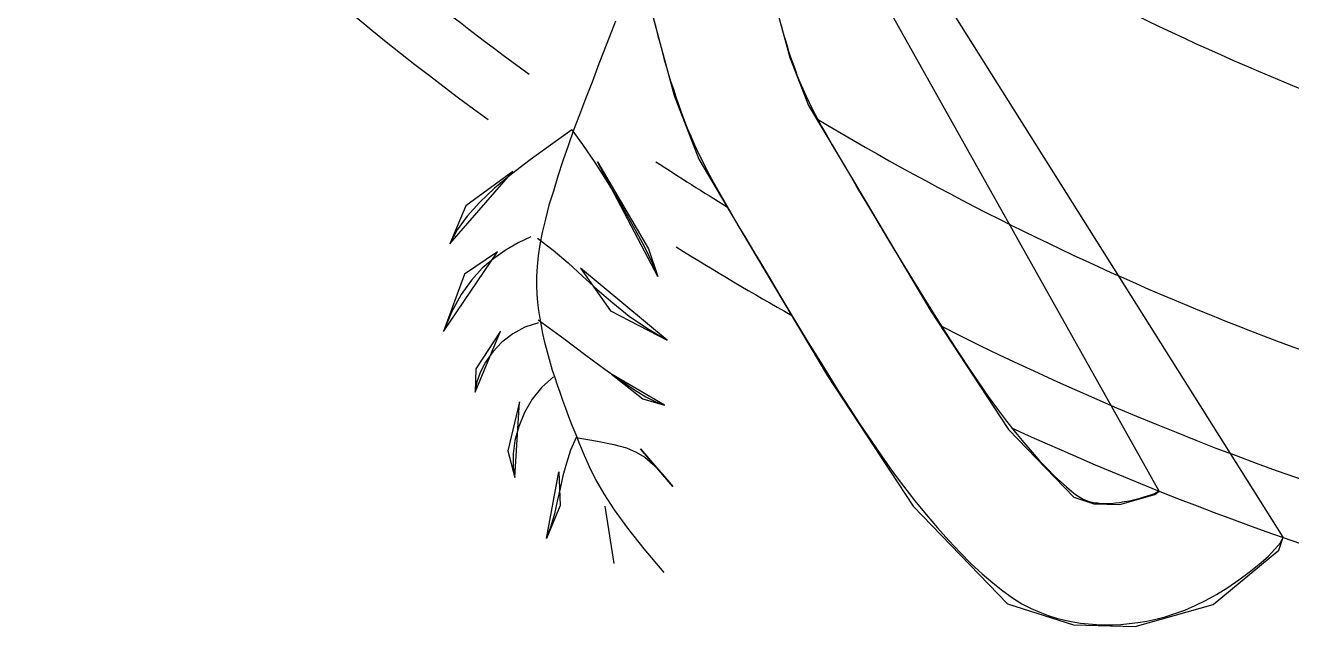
# Model space of a CAD drawing. Header units: metres. Extents: x -2293 to -1333, y 0 to 2180.
# Drawn here: x -1893.82 to -1848.01, y 1569.54 to 1591.27 of the extents above; entities that cross this region are included whole.
import ezdxf

# ---------------------------------------------------------------- set-up
doc = ezdxf.new("R2010")
doc.units = ezdxf.units.M
doc.layers.add('3', color=3, linetype='Continuous')

msp = doc.modelspace()

# ---------------------------------------------------------------- linework, layer by layer
at = {"layer": '3'}
for points in [[(-1866.48, 1591.28), (-1866.42, 1591.03), (-1866.35, 1590.8), (-1866.28, 1590.57), (-1866.21, 1590.34), (-1866.14, 1590.12), (-1866.06, 1589.9), (-1865.98, 1589.68), (-1865.9, 1589.45), (-1865.8, 1589.22), (-1865.7, 1588.98), (-1865.59, 1588.73), (-1865.47, 1588.48), (-1865.33, 1588.2), (-1865.18, 1587.92), (-1865.02, 1587.61), (-1864.83, 1587.29), (-1864.64, 1586.95), (-1864.42, 1586.58), (-1864.19, 1586.19), (-1863.94, 1585.77), (-1863.68, 1585.32), (-1863.39, 1584.84), (-1863.09, 1584.34), (-1862.78, 1583.81), (-1862.45, 1583.27), (-1862.11, 1582.71), (-1861.77, 1582.15), (-1861.42, 1581.58), (-1861.07, 1581.01), (-1860.72, 1580.46), (-1860.37, 1579.91), (-1860.02, 1579.37), (-1859.67, 1578.85), (-1859.33, 1578.35), (-1858.99, 1577.86), (-1858.66, 1577.4), (-1858.33, 1576.97), (-1858.01, 1576.56), (-1857.7, 1576.19), (-1857.4, 1575.84), (-1857.12, 1575.52), (-1856.85, 1575.24), (-1856.6, 1574.99), (-1856.37, 1574.77), (-1856.16, 1574.59), (-1855.98, 1574.44), (-1855.83, 1574.32), (-1855.68, 1574.22), (-1855.56, 1574.15), (-1855.44, 1574.1), (-1855.34, 1574.06), (-1855.23, 1574.04), (-1855.13, 1574.02), (-1855.03, 1574.01), (-1854.91, 1573.99), (-1854.8, 1573.99), (-1854.67, 1573.99), (-1854.54, 1573.99), (-1854.39, 1574.01), (-1854.24, 1574.03), (-1854.07, 1574.06), (-1853.88, 1574.09), (-1853.69, 1574.14), (-1853.5, 1574.18), (-1853.32, 1574.24), (-1853.15, 1574.29), (-1853, 1574.34), (-1852.89, 1574.4), (-1852.81, 1574.44), (-1878.21, 1619.69)], [(-1871.1, 1591.51), (-1871.02, 1591.2), (-1870.94, 1590.89), (-1870.86, 1590.6), (-1870.78, 1590.31), (-1870.71, 1590.03), (-1870.63, 1589.76), (-1870.55, 1589.49), (-1870.47, 1589.22), (-1870.38, 1588.96), (-1870.29, 1588.69), (-1870.2, 1588.41), (-1870.1, 1588.13), (-1869.99, 1587.85), (-1869.88, 1587.56), (-1869.75, 1587.26), (-1869.61, 1586.95), (-1869.47, 1586.64), (-1869.3, 1586.31), (-1869.13, 1585.97), (-1868.94, 1585.62), (-1868.73, 1585.25), (-1868.51, 1584.86), (-1868.28, 1584.46), (-1868.03, 1584.03), (-1867.76, 1583.58), (-1867.48, 1583.11), (-1867.18, 1582.61), (-1866.87, 1582.08), (-1866.54, 1581.53), (-1866.2, 1580.97), (-1865.85, 1580.39), (-1865.5, 1579.81), (-1865.13, 1579.22), (-1864.76, 1578.62), (-1864.39, 1578.03), (-1864.01, 1577.44), (-1863.63, 1576.86), (-1863.24, 1576.28), (-1862.85, 1575.71), (-1862.46, 1575.16), (-1862.06, 1574.62), (-1861.65, 1574.09), (-1861.24, 1573.59), (-1860.83, 1573.11), (-1860.42, 1572.65), (-1860.01, 1572.22), (-1859.61, 1571.81), (-1859.21, 1571.45), (-1858.83, 1571.12), (-1858.46, 1570.83), (-1858.11, 1570.58), (-1857.77, 1570.37), (-1857.44, 1570.2), (-1857.12, 1570.06), (-1856.82, 1569.94), (-1856.52, 1569.85), (-1856.22, 1569.78), (-1855.93, 1569.72), (-1855.65, 1569.67), (-1855.36, 1569.64), (-1855.07, 1569.62), (-1854.78, 1569.61), (-1854.49, 1569.61), (-1854.19, 1569.62), (-1853.89, 1569.65), (-1853.58, 1569.69), (-1853.26, 1569.74), (-1852.93, 1569.81), (-1852.59, 1569.9), (-1852.24, 1570.01), (-1851.88, 1570.14), (-1851.51, 1570.3), (-1851.13, 1570.49), (-1850.74, 1570.7), (-1850.33, 1570.95), (-1849.93, 1571.23), (-1849.55, 1571.51), (-1849.19, 1571.8), (-1848.87, 1572.08), (-1848.62, 1572.34), (-1848.42, 1572.57), (-1848.32, 1572.77), (-1875.61, 1616.09)], [(-1871.63, 1593.52), (-1870.91, 1590.78), (-1870.35, 1588.73), (-1869.46, 1586.43), (-1867.66, 1583.4), (-1864.81, 1578.61), (-1861.7, 1573.9), (-1858.29, 1570.37), (-1855.91, 1569.6), (-1853.67, 1569.54), (-1850.86, 1570.34), (-1848.48, 1572.31), (-1848.32, 1572.77)], [(-1866.66, 1591.92), (-1866.17, 1590.11), (-1865.49, 1588.37), (-1863.87, 1585.65), (-1861.07, 1580.94), (-1858.26, 1576.66), (-1855.89, 1574.22), (-1855.17, 1573.98), (-1854.23, 1573.96), (-1852.96, 1574.32), (-1852.81, 1574.44)], [(-1872.47, 1591.42), (-1872.79, 1590.61), (-1873.07, 1589.88), (-1873.32, 1589.22), (-1873.56, 1588.62), (-1873.78, 1588.04), (-1873.99, 1587.48), (-1874.19, 1586.92), (-1874.38, 1586.37), (-1874.56, 1585.82), (-1874.72, 1585.28), (-1874.88, 1584.77), (-1875.01, 1584.27), (-1875.12, 1583.79), (-1875.21, 1583.35), (-1875.27, 1582.94), (-1875.31, 1582.56), (-1875.33, 1582.2), (-1875.33, 1581.86), (-1875.32, 1581.55), (-1875.29, 1581.25), (-1875.26, 1580.96), (-1875.21, 1580.68), (-1875.16, 1580.41), (-1875.11, 1580.14), (-1875.05, 1579.87), (-1874.98, 1579.6), (-1874.91, 1579.34), (-1874.84, 1579.08), (-1874.76, 1578.81), (-1874.67, 1578.55), (-1874.58, 1578.28), (-1874.49, 1578.01), (-1874.39, 1577.73), (-1874.28, 1577.44), (-1874.17, 1577.14), (-1874.05, 1576.82), (-1873.91, 1576.48), (-1873.77, 1576.13), (-1873.61, 1575.74), (-1873.43, 1575.33), (-1873.2, 1574.86), (-1872.9, 1574.34), (-1872.52, 1573.76), (-1872.04, 1573.1), (-1871.45, 1572.35), (-1870.72, 1571.5)], [(-1874.05, 1587.49), (-1874.05, 1587.49), (-1874.83, 1586.94), (-1875.56, 1586.41), (-1876.24, 1585.89), (-1876.85, 1585.39), (-1877.38, 1584.88), (-1877.84, 1584.38), (-1878.2, 1583.88), (-1878.47, 1583.37), (-1876.19, 1585.99), (-1877.89, 1584.75), (-1878.47, 1583.37)], [(-1874.05, 1587.49), (-1874.05, 1587.49), (-1873.67, 1586.97), (-1873.22, 1586.32), (-1872.75, 1585.58), (-1872.27, 1584.79), (-1871.83, 1584.01), (-1871.44, 1583.29), (-1871.13, 1582.67), (-1870.94, 1582.2), (-1873.12, 1586.34), (-1871.28, 1583.2), (-1870.94, 1582.2)], [(-1875.54, 1583.63), (-1875.54, 1583.63), (-1875.99, 1583.41), (-1876.43, 1583.16), (-1876.87, 1582.85), (-1877.29, 1582.49), (-1877.68, 1582.06), (-1878.05, 1581.54), (-1878.39, 1580.93), (-1878.69, 1580.21), (-1876.74, 1583.08), (-1877.94, 1582.28), (-1878.69, 1580.21)], [(-1875.3, 1583.58), (-1875.3, 1583.58), (-1874.73, 1583.15), (-1874.19, 1582.69), (-1873.67, 1582.21), (-1873.13, 1581.73), (-1872.57, 1581.24), (-1871.98, 1580.76), (-1871.32, 1580.31), (-1870.6, 1579.89), (-1873.74, 1582.49), (-1872.65, 1580.95), (-1870.6, 1579.89)], [(-1875.26, 1580.52), (-1875.26, 1580.52), (-1875.75, 1580.36), (-1876.19, 1580.12), (-1876.58, 1579.82), (-1876.91, 1579.47), (-1877.17, 1579.1), (-1877.37, 1578.72), (-1877.5, 1578.35), (-1877.55, 1578.01), (-1876.63, 1580.22), (-1877.52, 1578.86), (-1877.55, 1578.01)], [(-1875.27, 1580.63), (-1875.27, 1580.63), (-1874.34, 1579.95), (-1873.55, 1579.35), (-1872.86, 1578.85), (-1872.28, 1578.44), (-1871.79, 1578.1), (-1871.37, 1577.85), (-1871.01, 1577.66), (-1870.7, 1577.55), (-1872.62, 1578.67), (-1871.48, 1577.77), (-1870.7, 1577.55)], [(-1874.72, 1578.57), (-1874.72, 1578.57), (-1875.14, 1578.19), (-1875.49, 1577.76), (-1875.77, 1577.28), (-1875.97, 1576.77), (-1876.11, 1576.27), (-1876.18, 1575.78), (-1876.18, 1575.32), (-1876.12, 1574.93), (-1875.95, 1577.67), (-1876.37, 1575.89), (-1876.12, 1574.93)], [(-1873.89, 1576.38), (-1873.89, 1576.38), (-1874.1, 1575.92), (-1874.25, 1575.45), (-1874.38, 1574.99), (-1874.48, 1574.53), (-1874.58, 1574.08), (-1874.68, 1573.62), (-1874.81, 1573.17), (-1874.97, 1572.72), (-1874.52, 1575.13), (-1874.48, 1573.92), (-1874.97, 1572.72)], [(-1873.89, 1576.38), (-1873.89, 1576.38), (-1873.12, 1576.24), (-1872.53, 1576.12), (-1872.08, 1576), (-1871.72, 1575.85), (-1871.41, 1575.66), (-1871.11, 1575.4), (-1870.79, 1575.06), (-1870.4, 1574.61), (-1871.57, 1575.97), (-1870.4, 1574.61)], [(-1872.86, 1573.9), (-1872.53, 1571.82)]]:
    msp.add_lwpolyline(points, dxfattribs=at)
for radius, start, end in [(107.8, 220.73, 233.93), (110, 222.77, 233.81), (94.6, 233.46, 252.61), (103.4, 239.14, 256.83), (107.8, 236.89, 238.52), (110, 238.09, 240.62), (107.8, 243.23, 256.43), (110, 245.27, 256.31)]:
    msp.add_arc((-1812.13, 1676.64), radius, start, end, dxfattribs=at)

doc.saveas('drawing.dxf')
